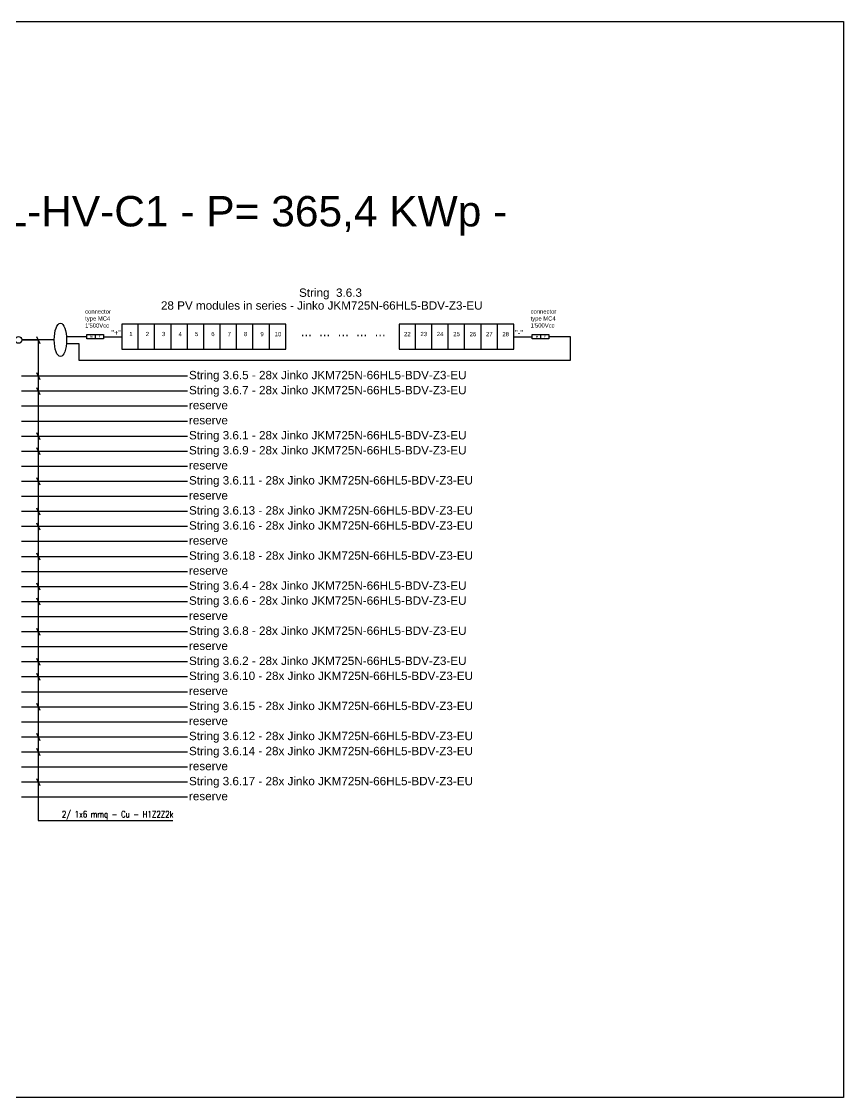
# Model space of a CAD drawing. Header units: millimetres. Extents: x 14856 to 141494, y 133975 to 167686.
# Drawn here: x 92580 to 98528, y 133975 to 141762 of the extents above; entities that cross this region are included whole.
import ezdxf

# ---------------------------------------------------------------- set-up
doc = ezdxf.new("R2010")
doc.units = ezdxf.units.MM
doc.layers.add('-Testi', color=1, linetype='Continuous')
doc.styles.add('SIMPLEX', font='SIMPLEX', dxfattribs={"width": 0.8})
doc.styles.get("Standard").update_dxf_attribs({"font": 'arial.ttf'})

msp = doc.modelspace()

# ---------------------------------------------------------------- linework, layer by layer
for points in [[(93306.1, 139572.3), (93306.1, 139389.9), (94491.8, 139389.9), (94491.8, 139571.8), (93306.1, 139571.8)], [(93424.7, 139389.9), (93424.7, 139571.8)], [(93543.2, 139389.7), (93543.2, 139571.5)], [(93661.8, 139389.4), (93661.8, 139571.2)], [(93780.4, 139389.9), (93780.4, 139571.8)], [(93899, 139389.7), (93899, 139571.5)], [(94017.5, 139389.4), (94017.5, 139571.2)], [(94136.1, 139389.9), (94136.1, 139571.8)], [(94254.7, 139389.7), (94254.7, 139571.5)], [(94373.3, 139389.4), (94373.3, 139571.2)], [(95311.8, 139572.3), (95311.8, 139389.9), (96141.9, 139389.9), (96141.9, 139571.8), (95311.8, 139571.8)], [(95430.4, 139389.9), (95430.4, 139571.8)], [(95549, 139389.7), (95549, 139571.5)], [(95667.6, 139389.4), (95667.6, 139571.2)], [(95786.2, 139389.9), (95786.2, 139571.8)], [(95904.7, 139389.7), (95904.7, 139571.5)], [(95904.7, 139389.7), (95904.7, 139571.5)], [(96023.3, 139389.4), (96023.3, 139571.2)], [(96023.3, 139389.4), (96023.3, 139571.2)], [(96141.9, 139389.9), (96141.9, 139571.8)], [(92687.1, 139483.4), (92712.6, 139432.4)], [(92687.1, 139483.4), (92712.6, 139432.4)], [(93112.6, 139496.4), (93112.6, 139465.8)], [(93173.2, 139481.1), (93306.1, 139481.1)], [(96142.4, 139481.1), (96275.3, 139481.1)], [(96335.9, 139496.4), (96335.9, 139465.8)], [(92579.8, 139457.9), (92699.8, 139457.9), (92699.8, 135978.4)], [(92687.1, 139222.8), (92712.6, 139171.7)], [(92687.1, 139113.9), (92712.6, 139062.9)], [(92687.1, 138787.4), (92712.6, 138736.4)], [(92687.1, 138678.6), (92712.6, 138627.6)], [(92687.1, 138460.9), (92712.6, 138409.9)], [(92687.1, 138243.2), (92712.6, 138192.2)], [(92687.1, 138134.4), (92712.6, 138083.4)], [(92687.1, 137916.7), (92712.6, 137865.7)], [(92687.1, 137699), (92712.6, 137648)], [(92687.1, 137590.2), (92712.6, 137539.2)], [(92687.1, 137372.5), (92712.6, 137321.5)], [(92687.1, 137154.8), (92712.6, 137103.8)], [(92687.1, 137046), (92712.6, 136995)], [(92687.1, 136828.3), (92712.6, 136777.3)], [(92687.1, 136610.6), (92712.6, 136559.6)], [(92687.1, 136501.8), (92712.6, 136450.8)], [(92687.1, 136284.1), (92712.6, 136233.1)], [(92699.8, 135978.4), (93674.8, 135978.4)]]:
    msp.add_lwpolyline(points)
at = {"color": 40}
for points in [[(92906.2, 139482.9), (93051.2, 139482.9)], [(92906.2, 139432.9), (92994.7, 139432.9), (92994.7, 139310.8), (96551.6, 139310.8), (96551.5, 139481.1), (96396.5, 139481.1)], [(92816.5, 139457.9), (92582.7, 139457.9)]]:
    msp.add_lwpolyline(points, dxfattribs=at)
for points in [[(93051.9, 139496.4), (93173.2, 139496.4), (93173.2, 139465.8), (93051.9, 139465.8)], [(96275.3, 139496.4), (96396.5, 139496.4), (96396.5, 139465.8), (96275.3, 139465.8)]]:
    msp.add_lwpolyline(points, close=True)
at = {"color": 40, "linetype": 'Continuous'}
for points in [[(92579.8, 139197.3), (93780.3, 139197.3)], [(92579.8, 139088.4), (93780.3, 139088.4)], [(92579.8, 138761.9), (93780.3, 138761.9)], [(92579.8, 138653.1), (93780.3, 138653.1)], [(92579.8, 138435.4), (93780.3, 138435.4)], [(92579.8, 138217.7), (93780.3, 138217.7)], [(92579.8, 138108.9), (93780.3, 138108.9)], [(92579.8, 137891.2), (93780.3, 137891.2)], [(92579.8, 137673.5), (93780.3, 137673.5)], [(92579.8, 137564.7), (93780.3, 137564.7)], [(92579.8, 137347), (93780.3, 137347)], [(92579.8, 137129.3), (93780.3, 137129.3)], [(92579.8, 137020.5), (93780.3, 137020.5)], [(92579.8, 136802.8), (93780.3, 136802.8)], [(92579.8, 136585.1), (93780.3, 136585.1)], [(92579.8, 136476.3), (93780.3, 136476.3)], [(92579.8, 136258.6), (93780.3, 136258.6)]]:
    msp.add_lwpolyline(points, dxfattribs=at)
at = {"color": 8, "linetype": 'Continuous'}
for points in [[(92579.8, 138979.6), (93780.3, 138979.6)], [(92579.8, 138870.7), (93780.3, 138870.7)], [(92579.8, 138544.2), (93780.3, 138544.2)], [(92579.8, 138326.5), (93780.3, 138326.5)], [(92579.8, 138000), (93780.3, 138000)], [(92579.8, 137782.4), (93780.3, 137782.4)], [(92579.8, 137455.8), (93780.3, 137455.8)], [(92579.8, 137238.2), (93780.3, 137238.2)], [(92579.8, 136911.6), (93780.3, 136911.6)], [(92579.8, 136694), (93780.3, 136694)], [(92579.8, 136367.4), (93780.3, 136367.4)], [(92579.8, 136149.8), (93780.3, 136149.8)]]:
    msp.add_lwpolyline(points, dxfattribs=at)
at = {"color": 7}
msp.add_circle((92558.1, 139457.9), 24.6, dxfattribs=at)
msp.add_ellipse((92861.4, 139457.9), major_axis=(0, -121.1), ratio=0.370747)
at = {"layer": 'Defpoints', "color": 1}
msp.add_lwpolyline([(86466.1, 141762.2), (98527.6, 141762.2), (98527.6, 133974.8), (86466.1, 133974.8)], close=True, dxfattribs=at)

# ---------------------------------------------------------------- texts
at = {"layer": '-Testi', "color": 7, "insert": (93275, 136017), "char_height": 46.621, "width": 1811.153, "attachment_point": 5, "style": 'SIMPLEX'}
msp.add_mtext('2/ 1x6 mmq - Cu - H1Z2Z2k', dxfattribs=at)
at = {"attachment_point": 1}
for s, insert, char_height, width in [('INVERTER 3.6 - TBEA TS330KTL-HV-C1 - P= 365,4 KWp - P= 330 KWac @40°C', (87923.1, 140499.2), 220, 8459.921), ('28 PV modules in series - Jinko JKM725N-66{\\C7;HL5-BD}V-Z3-EU', (93588.6, 139737.3), 60.443, 2681.977), ("connector type MC4\\P1'500Vcc", (93040.3, 139678.6), 30.344, 266.347), ("connector type MC4\\P1'500Vcc", (96263.6, 139678.6), 30.344, 266.347), ('\\pxql;{\\fArial|b1|i0|c0|p34;M}', (93077.4, 139488.1), 13.785, 16.703), ('\\pxql;{\\fArial|b1|i0|c0|p34;F}', (93138, 139488.1), 13.785, 16.703), ("''+''", (93229.4, 139529.1), 38.08, 72.401), ('1 ', (93359.9, 139515.9), 30.84, 30.845), ('2 ', (93478.5, 139515.9), 30.84, 30.845), ('3 ', (93597.1, 139515.9), 30.84, 30.845), ('4 ', (93715.7, 139515.3), 30.84, 30.845), ('5 ', (93834.2, 139515.9), 30.84, 30.845), ('6 ', (93952.8, 139515.9), 30.84, 30.845), ('7 ', (94071.4, 139515.3), 30.84, 30.845), ('8 ', (94190, 139515.9), 30.84, 30.845), ('9 ', (94308.5, 139515.6), 30.84, 30.845), ('10 ', (94411.9, 139515.3), 30.84, 30.845), ('...  ...  ...  ...  ... ', (94600.2, 139552.9), 68.894, 747.028), ('22 ', (95347.9, 139515.6), 30.84, 30.845), ('23 ', (95466.5, 139515.9), 30.84, 30.845), ('24 ', (95585.1, 139515.9), 30.84, 30.845), ('25 ', (95703.6, 139515.6), 30.84, 30.845), ('26 ', (95822.2, 139515.3), 30.84, 30.845), ('27', (95940.8, 139515.1), 30.84, 30.845), ('28 ', (96059.4, 139514.8), 30.84, 30.845), ("''-''", (96150.7, 139529.1), 38.08, 72.401), ('\\pxql;{\\fArial|b1|i0|c0|p34;M}', (96300.7, 139488.1), 13.785, 16.703), ('\\pxql;{\\fArial|b1|i0|c0|p34;F}', (96361.3, 139488.1), 13.785, 16.703)]:
    msp.add_mtext(s, dxfattribs=dict(at, insert=insert, char_height=char_height, width=width))
at = {"color": 7, "char_height": 60.44, "width": 4500, "attachment_point": 1}
for s, insert in [('String  3.6.3', (94588, 139830.1)), ('String 3.6.5 - 28x Jinko JKM725N-66HL5-BDV-Z3-EU', (93791.6, 139233.6)), ('String 3.6.7 - 28x Jinko JKM725N-66HL5-BDV-Z3-EU', (93791.6, 139124.7)), ('String 3.6.1 - 28x Jinko JKM725N-66HL5-BDV-Z3-EU', (93791.6, 138798.2)), ('String 3.6.9 - 28x Jinko JKM725N-66HL5-BDV-Z3-EU', (93791.6, 138689.4)), ('String 3.6.11 - 28x Jinko JKM725N-66HL5-BDV-Z3-EU', (93791.6, 138471.7)), ('String 3.6.13 - 28x Jinko JKM725N-66HL5-BDV-Z3-EU', (93791.6, 138254)), ('String 3.6.16 - 28x Jinko JKM725N-66HL5-BDV-Z3-EU', (93791.6, 138145.2)), ('String 3.6.18 - 28x Jinko JKM725N-66HL5-BDV-Z3-EU', (93791.6, 137927.5)), ('String 3.6.4 - 28x Jinko JKM725N-66HL5-BDV-Z3-EU', (93791.6, 137709.8)), ('String 3.6.6 - 28x Jinko JKM725N-66HL5-BDV-Z3-EU', (93791.6, 137601)), ('String 3.6.8 - 28x Jinko JKM725N-66HL5-BDV-Z3-EU', (93791.6, 137383.3)), ('String 3.6.2 - 28x Jinko JKM725N-66HL5-BDV-Z3-EU', (93791.6, 137165.6)), ('String 3.6.10 - 28x Jinko JKM725N-66HL5-BDV-Z3-EU', (93791.6, 137056.8)), ('String 3.6.15 - 28x Jinko JKM725N-66HL5-BDV-Z3-EU', (93791.6, 136839.1)), ('String 3.6.12 - 28x Jinko JKM725N-66HL5-BDV-Z3-EU', (93791.6, 136621.4)), ('String 3.6.14 - 28x Jinko JKM725N-66HL5-BDV-Z3-EU', (93791.6, 136512.6)), ('String 3.6.17 - 28x Jinko JKM725N-66HL5-BDV-Z3-EU', (93791.6, 136294.9))]:
    msp.add_mtext(s, dxfattribs=dict(at, insert=insert))
at = {"color": 8, "char_height": 60.44, "width": 4500, "attachment_point": 1}
for insert in [(93791.6, 139015.9), (93791.6, 138907), (93791.6, 138580.5), (93791.6, 138362.8), (93791.6, 138036.3), (93791.6, 137818.6), (93791.6, 137492.1), (93791.6, 137274.4), (93791.6, 136947.9), (93791.6, 136730.2), (93791.6, 136403.7), (93791.6, 136186.1)]:
    msp.add_mtext('reserve', dxfattribs=dict(at, insert=insert))

doc.saveas('drawing.dxf')
